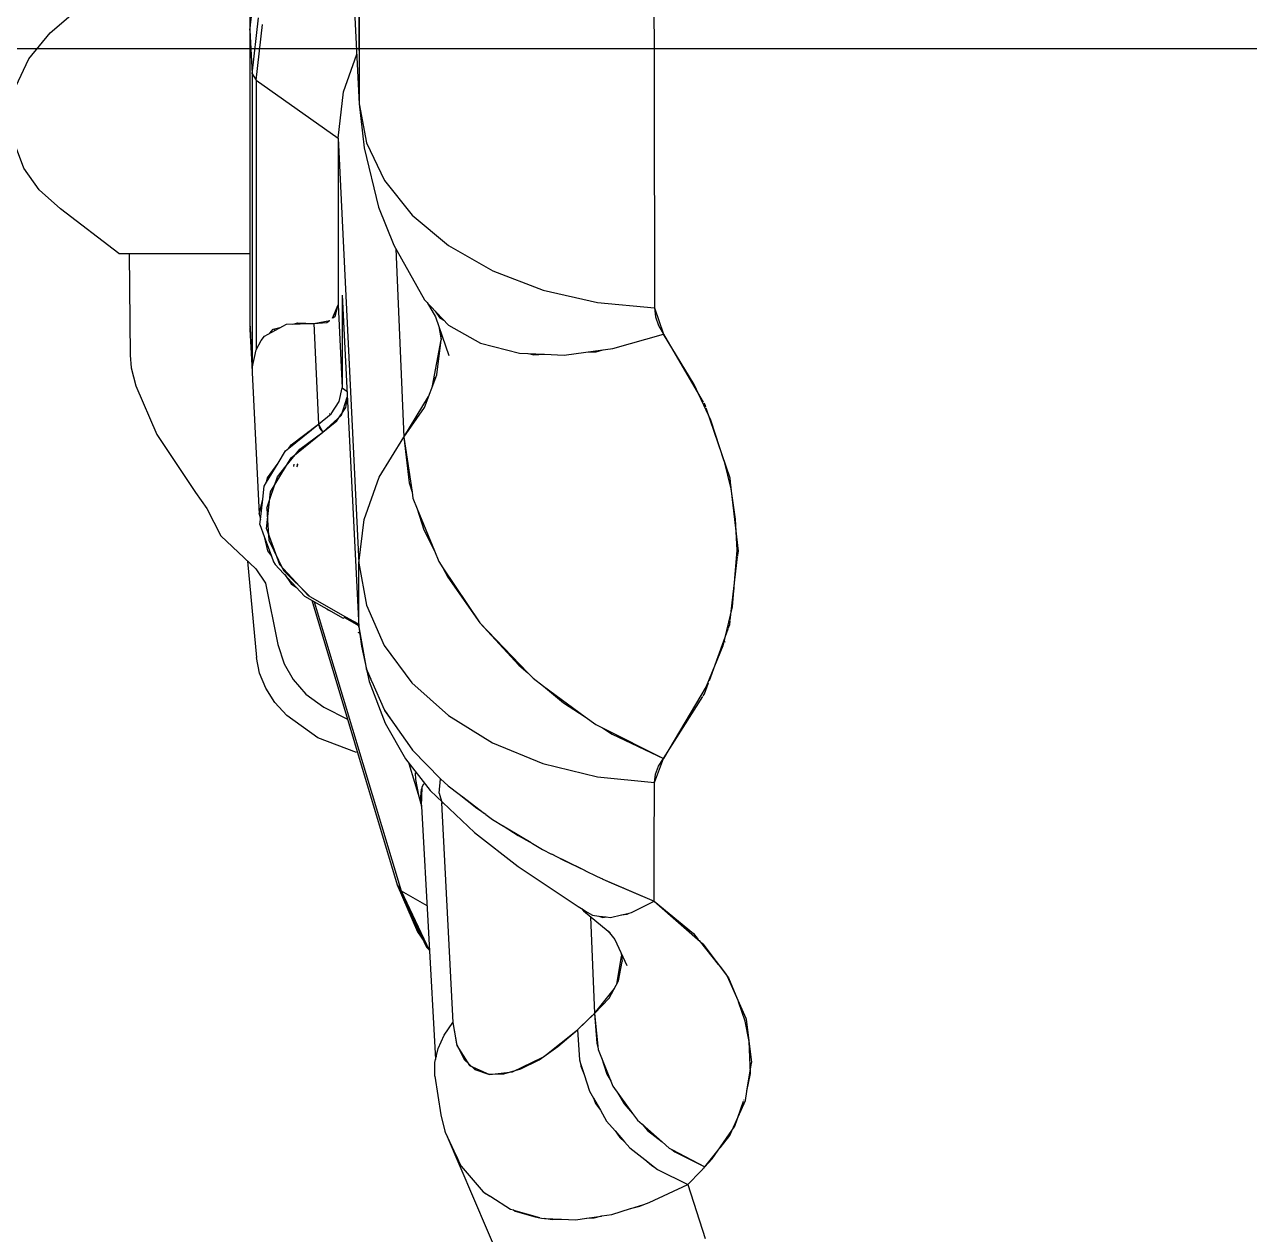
# Model space of a CAD drawing. Extents: x 33214 to 95067, y 8279 to 51908.
# Drawn here: x 43100.4 to 43191.9, y 23928.5 to 24018.8 of the extents above; entities that cross this region are included whole.
import ezdxf

# ---------------------------------------------------------------- set-up
doc = ezdxf.new("R2010")
doc.units = 0
doc.header["$LTSCALE"] = 300
doc.header["$MEASUREMENT"] = 0
doc.linetypes.add('DASHED', pattern=[0.75, 0.5, -0.25])
doc.linetypes.add('SNT-025', pattern=[0.74, 0.4, -0.17, 0, -0.17])
doc.layers.get('0').update_dxf_attribs({"linetype": 'CONTINUOUS'})
doc.layers.add('GENERATORSETT', color=1, linetype='CONTINUOUS')
doc.layers.add('Tanks', color=9, linetype='CONTINUOUS')

# ---------------------------------------------------------------- blocks, each defined once
blk = doc.blocks.new('below 1-deck')
at = {"linetype": 'DASHED'}
blk.add_line((14000, 1875), (9000, 1875), dxfattribs=at)
blk = doc.blocks.new('GENERATOR-BORDE')
at = {"layer": 'GENERATORSETT'}
for p, q in [((-2130.009, -394.716), (-2128.429, -426.698)), ((-2130.009, -394.716), (-2128.429, -426.698)), ((-2136.583, -415.911), (-2136.583, -421.215)), ((-2136.583, -415.911), (-2136.583, -421.215)), ((-2136.583, -421.215), (-2136.096, -417.004)), ((-2128.446, -417.313), (-2128.429, -426.698)), ((-2106.431, -417.913), (-2106.416, -423.477)), ((-2136.422, -424.472), (-2135.938, -420.28)), ((-2136.422, -424.472), (-2135.94, -420.289)), ((-2128.44, -419.994), (-2128.429, -426.698)), ((-2136.583, -421.215), (-2136.54, -420.851)), ((-2136.583, -421.215), (-2136.583, -443.155)), ((-2136.583, -421.215), (-2136.583, -443.155)), ((-2136.583, -421.215), (-2136.422, -424.472)), ((-2136.583, -421.215), (-2136.422, -424.472)), ((-2136.13, -424.947), (-2135.648, -420.782)), ((-2136.13, -424.947), (-2135.649, -420.789)), ((-2135.649, -420.789), (-2135.648, -420.785)), ((-2129.609, -425.82), (-2128.612, -422.995)), ((-2129.609, -425.82), (-2128.612, -422.995)), ((-2106.418, -423.467), (-2106.404, -427.99)), ((-2136.422, -424.472), (-2136.422, -446.436)), ((-2136.422, -424.472), (-2136.13, -424.947)), ((-2136.422, -424.472), (-2136.13, -424.947)), ((-2136.422, -424.472), (-2136.422, -446.436)), ((-2136.13, -424.947), (-2136.13, -445.053)), ((-2136.13, -424.947), (-2130.009, -429.276)), ((-2136.13, -424.947), (-2136.13, -445.053)), ((-2136.13, -424.947), (-2130.009, -429.276)), ((-2130.009, -429.276), (-2129.609, -425.82)), ((-2130.009, -429.276), (-2129.609, -425.82)), ((-2128.429, -426.698), (-2127.88, -429.623)), ((-2128.429, -426.698), (-2128.05, -429.992)), ((-2128.429, -426.698), (-2127.88, -429.623)), ((-2128.429, -426.698), (-2128.05, -429.992)), ((-2106.407, -426.827), (-2106.401, -429.231)), ((-2106.404, -427.99), (-2106.395, -432.077)), ((-2130.009, -429.276), (-2128.443, -460.978)), ((-2130.009, -429.276), (-2128.443, -460.978)), ((-2130.008, -429.276), (-2130.008, -441.716)), ((-2130.008, -429.276), (-2130.008, -441.716)), ((-2127.88, -429.623), (-2126.549, -432.427)), ((-2127.88, -429.623), (-2126.549, -432.427)), ((-2126.549, -432.427), (-2124.482, -435.011)), ((-2126.549, -432.427), (-2124.482, -435.011)), ((-2106.394, -432.067), (-2106.386, -434.99)), ((-2124.482, -435.011), (-2121.752, -437.285)), ((-2124.482, -435.011), (-2121.752, -437.285)), ((-2106.386, -434.99), (-2106.375, -441.921)), ((-2146.364, -437.876), (-2136.583, -437.876)), ((-2125.695, -437.529), (-2125.091, -451.594)), ((-2125.695, -437.529), (-2125.091, -451.594)), ((-2121.752, -437.285), (-2118.454, -439.171)), ((-2121.752, -437.285), (-2118.454, -439.171)), ((-2118.454, -439.171), (-2114.703, -440.603)), ((-2118.454, -439.171), (-2114.703, -440.603)), ((-2114.703, -440.603), (-2110.629, -441.531)), ((-2114.703, -440.603), (-2110.629, -441.531)), ((-2129.708, -440.995), (-2128.455, -465.736)), ((-2129.708, -440.995), (-2128.455, -465.736)), ((-2129.708, -440.995), (-2129.649, -442.435)), ((-2129.707, -440.995), (-2129.707, -447.908)), ((-2129.707, -440.995), (-2129.707, -447.908)), ((-2123.547, -441.345), (-2121.758, -443.228)), ((-2123.359, -441.543), (-2122.731, -442.611)), ((-2110.629, -441.531), (-2106.375, -441.921)), ((-2110.629, -441.531), (-2106.375, -441.921)), ((-2130.408, -442.709), (-2130.009, -441.716)), ((-2130.398, -442.683), (-2130.221, -442.546)), ((-2130.221, -442.546), (-2130.009, -441.716)), ((-2130.009, -441.716), (-2129.708, -447.908)), ((-2130.009, -441.716), (-2129.708, -447.908)), ((-2129.649, -442.435), (-2129.624, -442.647)), ((-2122.751, -442.183), (-2122.425, -442.658)), ((-2122.731, -442.611), (-2121.73, -445.483)), ((-2122.41, -442.542), (-2122.376, -442.689)), ((-2122.399, -442.553), (-2122.397, -442.596)), ((-2122.352, -442.603), (-2122.296, -442.739)), ((-2122.345, -442.61), (-2122.293, -442.74)), ((-2106.375, -441.921), (-2105.709, -443.89)), ((-2106.375, -441.921), (-2106.299, -442.598)), ((-2106.362, -442.035), (-2106.339, -442.029)), ((-2106.299, -442.598), (-2106.075, -443.26)), ((-2136.583, -443.155), (-2136.422, -446.436)), ((-2136.583, -443.155), (-2136.422, -446.436)), ((-2136.583, -443.157), (-2136.578, -443.424)), ((-2136.583, -443.424), (-2136.583, -443.533)), ((-2136.583, -443.424), (-2136.422, -446.682)), ((-2136.583, -443.533), (-2136.422, -446.682)), ((-2136.578, -443.424), (-2136.414, -446.749)), ((-2135.502, -444.044), (-2133.853, -443.159)), ((-2135.087, -443.821), (-2134.838, -443.527)), ((-2134.838, -443.527), (-2134.253, -443.373)), ((-2134.779, -443.512), (-2134.742, -443.636)), ((-2134.779, -443.512), (-2134.742, -443.636)), ((-2133.853, -443.159), (-2131.802, -443.102)), ((-2133.388, -443.146), (-2133.008, -443.046)), ((-2133.008, -443.046), (-2131.802, -443.102)), ((-2131.802, -443.102), (-2130.61, -442.864)), ((-2131.802, -443.102), (-2130.836, -443.02)), ((-2131.802, -443.102), (-2131.474, -450.604)), ((-2131.802, -443.102), (-2131.474, -450.604)), ((-2130.836, -443.02), (-2130.642, -442.871)), ((-2122.483, -443.321), (-2122.313, -444.311)), ((-2122.425, -442.658), (-2122.117, -442.85)), ((-2121.758, -443.228), (-2119.365, -444.57)), ((-2106.075, -443.26), (-2105.709, -443.89)), ((-2136.576, -443.558), (-2136.56, -443.623)), ((-2136.575, -443.581), (-2136.556, -443.709)), ((-2136.575, -443.581), (-2136.556, -443.709)), ((-2136.13, -445.053), (-2135.749, -444.364)), ((-2135.749, -444.364), (-2135.502, -444.044)), ((-2122.943, -447.744), (-2122.313, -444.311)), ((-2122.629, -446.921), (-2122.312, -444.314)), ((-2122.399, -443.563), (-2122.314, -444.296)), ((-2122.313, -444.305), (-2122.312, -444.314)), ((-2109.501, -444.977), (-2105.709, -443.89)), ((-2105.709, -443.89), (-2102.74, -448.972)), ((-2136.422, -446.436), (-2136.13, -445.053)), ((-2136.422, -446.437), (-2136.13, -445.053)), ((-2122.486, -445.255), (-2122.427, -445.263)), ((-2119.365, -444.57), (-2116.453, -445.323)), ((-2116.453, -445.323), (-2114.607, -445.399)), ((-2115.785, -445.35), (-2115.384, -445.438)), ((-2113.125, -445.46), (-2111.513, -445.245)), ((-2111.512, -445.245), (-2109.501, -444.977)), ((-2111.512, -445.245), (-2110.734, -445.207)), ((-2110.734, -445.207), (-2110.228, -445.074)), ((-2115.384, -445.438), (-2114.607, -445.399)), ((-2114.619, -445.399), (-2114.618, -445.4)), ((-2114.603, -445.399), (-2113.125, -445.46)), ((-2136.422, -446.436), (-2136.422, -446.437)), ((-2136.422, -446.437), (-2136.414, -446.749)), ((-2136.422, -446.437), (-2136.414, -446.749)), ((-2136.422, -446.682), (-2136.415, -446.732)), ((-2136.414, -446.749), (-2135.884, -457.334)), ((-2123.563, -449.369), (-2122.629, -446.921)), ((-2122.829, -447.123), (-2122.711, -447.137)), ((-2129.915, -448.916), (-2129.708, -447.908)), ((-2129.915, -448.917), (-2129.708, -447.908)), ((-2129.708, -447.908), (-2129.345, -448.156)), ((-2129.708, -447.908), (-2129.345, -448.156)), ((-2122.883, -447.417), (-2122.821, -447.424)), ((-2122.882, -447.413), (-2122.819, -447.42)), ((-2122.881, -447.41), (-2122.818, -447.418)), ((-2130.521, -449.84), (-2129.915, -448.916)), ((-2130.521, -449.841), (-2129.915, -448.917)), ((-2129.938, -448.95), (-2129.936, -448.95)), ((-2129.75, -449.933), (-2129.322, -448.604)), ((-2129.436, -449.358), (-2129.314, -448.765)), ((-2125.091, -451.594), (-2123.247, -448.542)), ((-2123.261, -448.564), (-2123.256, -448.566)), ((-2123.261, -448.564), (-2123.256, -448.566)), ((-2131.474, -450.604), (-2130.521, -449.84)), ((-2131.474, -450.604), (-2130.521, -449.841)), ((-2131.151, -451.214), (-2129.75, -449.933)), ((-2130.143, -449.264), (-2130.142, -449.263)), ((-2130.102, -450.374), (-2129.436, -449.358)), ((-2125.091, -451.594), (-2123.563, -449.369)), ((-2102.699, -449.044), (-2102.635, -449.152)), ((-2102.635, -449.152), (-2102.579, -449.317)), ((-2102.548, -449.405), (-2100.76, -454.616)), ((-2102.44, -449.72), (-2102.409, -449.72)), ((-2133.685, -452.398), (-2131.474, -450.604)), ((-2133.516, -452.163), (-2131.474, -450.604)), ((-2131.474, -450.604), (-2131.375, -450.928)), ((-2131.474, -450.604), (-2131.151, -451.214)), ((-2131.151, -451.214), (-2130.102, -450.374)), ((-2133.518, -453.135), (-2131.151, -451.215)), ((-2132.856, -452.471), (-2131.151, -451.214)), ((-2132.245, -451.23), (-2132.214, -451.168)), ((-2131.375, -450.928), (-2131.151, -451.215)), ((-2126.935, -454.575), (-2125.091, -451.594)), ((-2126.935, -454.575), (-2125.091, -451.594)), ((-2125.091, -451.594), (-2124.704, -454.982)), ((-2125.091, -451.594), (-2124.483, -455.689)), ((-2134.488, -453.515), (-2133.94, -452.605)), ((-2133.94, -452.605), (-2133.685, -452.398)), ((-2133.877, -453.732), (-2132.856, -452.471)), ((-2133.685, -452.398), (-2133.516, -452.163)), ((-2135.349, -454.945), (-2134.488, -453.515)), ((-2135.273, -454.608), (-2134.488, -453.515)), ((-2135.044, -455.669), (-2133.518, -453.135)), ((-2133.711, -453.456), (-2133.682, -453.491)), ((-2133.694, -453.427), (-2133.664, -453.469)), ((-2133.057, -453.681), (-2132.977, -453.584)), ((-2134.538, -454.547), (-2133.877, -453.732)), ((-2133.295, -453.765), (-2133.284, -453.61)), ((-2133.087, -453.8), (-2133.002, -453.683)), ((-2135.633, -456.213), (-2135.529, -455.244)), ((-2135.529, -455.244), (-2135.349, -454.945)), ((-2135.349, -454.945), (-2135.273, -454.608)), ((-2135.101, -456.199), (-2134.759, -455.196)), ((-2134.759, -455.195), (-2134.538, -454.547)), ((-2128.063, -457.731), (-2126.936, -454.576)), ((-2128.063, -457.731), (-2126.935, -454.576)), ((-2124.704, -454.982), (-2124.483, -455.689)), ((-2100.76, -454.616), (-2100.722, -454.948)), ((-2100.722, -454.949), (-2100.136, -460.089)), ((-2135.884, -457.334), (-2135.633, -456.213)), ((-2135.796, -457.728), (-2135.633, -456.213)), ((-2135.338, -458.414), (-2135.044, -455.669)), ((-2135.331, -456.875), (-2135.101, -456.199)), ((-2124.483, -455.689), (-2124.415, -456.148)), ((-2124.415, -456.148), (-2124.092, -456.936)), ((-2135.331, -456.875), (-2135.27, -457.779)), ((-2124.092, -456.936), (-2123.601, -458.504)), ((-2124.092, -456.936), (-2122.808, -460.074)), ((-2135.884, -457.334), (-2135.796, -457.728)), ((-2135.836, -458.104), (-2135.796, -457.728)), ((-2135.836, -458.104), (-2135.51, -459.006)), ((-2135.27, -457.779), (-2135.17, -459.267)), ((-2128.443, -460.978), (-2128.063, -457.732)), ((-2128.443, -460.978), (-2128.063, -457.732)), ((-2135.51, -459.005), (-2135.273, -460.06)), ((-2135.51, -459.006), (-2134.981, -460.465)), ((-2135.338, -458.414), (-2134.373, -461.081)), ((-2123.601, -458.504), (-2122.808, -460.074)), ((-2135.17, -459.267), (-2134.072, -461.529)), ((-2136.757, -460.835), (-2136.086, -468.039)), ((-2135.273, -460.06), (-2134.981, -460.465)), ((-2134.981, -460.465), (-2134.83, -460.882)), ((-2134.83, -460.882), (-2134.691, -461.081)), ((-2122.808, -460.074), (-2122.486, -460.862)), ((-2122.486, -460.862), (-2122.178, -461.323)), ((-2100.728, -465.241), (-2100.176, -460.519)), ((-2100.171, -460.472), (-2100.131, -460.132)), ((-2100.136, -460.091), (-2100.131, -460.132)), ((-2134.691, -461.081), (-2132.504, -463.455)), ((-2134.373, -461.081), (-2132.248, -463.388)), ((-2134.072, -461.529), (-2132.122, -463.485)), ((-2128.455, -465.736), (-2128.443, -460.978)), ((-2128.455, -465.736), (-2128.443, -460.978)), ((-2128.443, -460.978), (-2127.894, -464.119)), ((-2128.443, -460.978), (-2127.894, -464.119)), ((-2122.178, -461.323), (-2121.821, -462.031)), ((-2122.178, -461.323), (-2119.428, -465.437)), ((-2133.987, -461.845), (-2133.501, -462.519)), ((-2133.501, -462.519), (-2133.114, -462.793)), ((-2121.821, -462.031), (-2119.428, -465.437)), ((-2121.234, -462.736), (-2121.227, -462.877)), ((-2132.504, -463.455), (-2129.619, -465.102)), ((-2132.248, -463.388), (-2129.444, -464.989)), ((-2132.122, -463.485), (-2129.444, -464.989)), ((-2100.454, -462.892), (-2100.398, -462.892)), ((-2100.454, -462.892), (-2100.398, -462.892)), ((-2131.97, -463.76), (-2125.584, -485.005)), ((-2131.97, -463.76), (-2125.584, -485.005)), ((-2131.782, -463.867), (-2125.298, -485.437)), ((-2131.782, -463.867), (-2125.298, -485.437)), ((-2130.811, -464.422), (-2130.741, -464.47)), ((-2130.741, -464.47), (-2130.655, -464.51)), ((-2127.894, -464.119), (-2126.563, -467.131)), ((-2127.894, -464.119), (-2126.563, -467.131)), ((-2129.619, -465.102), (-2129.444, -464.989)), ((-2129.531, -465.045), (-2128.609, -465.558)), ((-2129.531, -465.045), (-2128.609, -465.559)), ((-2129.444, -464.989), (-2128.533, -465.571)), ((-2129.444, -464.989), (-2128.533, -465.496)), ((-2119.428, -465.437), (-2116.51, -468.6)), ((-2119.428, -465.437), (-2115.84, -469.163)), ((-2100.765, -465.555), (-2100.733, -465.283)), ((-2128.609, -465.558), (-2128.533, -465.633)), ((-2128.609, -465.559), (-2128.533, -465.633)), ((-2128.533, -466.149), (-2128.388, -466.208)), ((-2128.455, -465.736), (-2127.906, -468.836)), ((-2128.455, -465.736), (-2128.247, -467.194)), ((-2102.281, -469.737), (-2100.882, -465.879)), ((-2100.874, -465.856), (-2100.765, -465.555)), ((-2126.563, -467.131), (-2124.496, -469.909)), ((-2126.563, -467.131), (-2124.496, -469.909)), ((-2101.225, -466.824), (-2101.116, -466.847)), ((-2101.217, -466.802), (-2101.112, -466.829)), ((-2117.531, -467.407), (-2117.53, -467.495)), ((-2127.906, -468.836), (-2127.898, -468.855)), ((-2127.899, -468.851), (-2127.895, -468.871)), ((-2127.898, -468.856), (-2127.556, -469.648)), ((-2127.895, -468.871), (-2127.448, -469.895)), ((-2116.51, -468.6), (-2115.84, -469.163)), ((-2127.487, -469.808), (-2126.575, -471.919)), ((-2124.496, -469.909), (-2121.766, -472.356)), ((-2124.496, -469.909), (-2121.766, -472.356)), ((-2115.84, -469.163), (-2115.438, -469.58)), ((-2115.438, -469.58), (-2114.658, -470.156)), ((-2102.645, -470.741), (-2102.351, -469.93)), ((-2114.658, -470.156), (-2113.171, -471.405)), ((-2114.658, -470.156), (-2111.55, -472.45)), ((-2105.72, -475.556), (-2102.776, -470.946)), ((-2102.745, -470.898), (-2102.645, -470.741)), ((-2113.171, -471.405), (-2111.55, -472.45)), ((-2126.575, -471.919), (-2126.548, -471.958)), ((-2126.55, -471.951), (-2126.534, -471.99)), ((-2126.546, -471.962), (-2125.918, -472.861)), ((-2126.534, -471.99), (-2125.679, -473.199)), ((-2121.766, -472.356), (-2118.468, -474.387)), ((-2121.766, -472.356), (-2118.468, -474.387)), ((-2111.55, -472.45), (-2110.77, -473.026)), ((-2125.74, -473.115), (-2124.509, -474.878)), ((-2110.77, -473.026), (-2110.261, -473.281)), ((-2110.261, -473.281), (-2109.53, -473.752)), ((-2110.261, -473.281), (-2105.72, -475.556)), ((-2109.615, -473.604), (-2109.611, -473.7)), ((-2118.468, -474.387), (-2114.717, -475.931)), ((-2118.468, -474.387), (-2114.717, -475.931)), ((-2109.53, -473.752), (-2105.72, -475.556)), ((-2109.064, -473.881), (-2109.06, -473.975)), ((-2104.995, -474.421), (-2104.989, -474.422)), ((-2124.509, -474.878), (-2124.456, -474.933)), ((-2124.458, -474.927), (-2124.426, -474.972)), ((-2124.448, -474.942), (-2122.369, -477.088)), ((-2124.426, -474.972), (-2122.369, -477.088)), ((-2124.717, -475.948), (-2123.883, -478.725)), ((-2124.717, -475.948), (-2123.883, -478.725)), ((-2114.717, -475.931), (-2110.643, -476.934)), ((-2114.717, -475.931), (-2110.643, -476.934)), ((-2106.389, -477.361), (-2105.72, -475.556)), ((-2106.312, -476.733), (-2106.087, -476.126)), ((-2106.087, -476.126), (-2105.72, -475.556)), ((-2124.259, -476.624), (-2124.216, -477.141)), ((-2124.216, -477.141), (-2123.998, -478.295)), ((-2122.46, -478.143), (-2122.369, -477.088)), ((-2122.46, -478.143), (-2122.369, -477.088)), ((-2122.369, -477.088), (-2121.78, -477.615)), ((-2110.643, -476.934), (-2106.389, -477.361)), ((-2110.643, -476.934), (-2106.389, -477.361)), ((-2106.404, -482.458), (-2106.389, -477.361)), ((-2106.389, -477.361), (-2106.312, -476.733)), ((-2123.862, -478.703), (-2123.767, -477.876)), ((-2123.785, -479.131), (-2123.714, -477.695)), ((-2123.767, -477.876), (-2123.717, -477.743)), ((-2123.714, -477.695), (-2123.607, -477.422)), ((-2122.46, -478.143), (-2122.226, -478.931)), ((-2122.46, -478.143), (-2122.226, -478.931)), ((-2121.78, -477.615), (-2120.956, -478.24)), ((-2120.975, -478.216), (-2119.656, -479.283)), ((-2123.998, -478.295), (-2123.82, -478.959)), ((-2123.902, -478.491), (-2123.798, -479.044)), ((-2123.868, -478.672), (-2123.868, -478.673)), ((-2123.862, -478.703), (-2123.785, -479.131)), ((-2123.82, -478.959), (-2123.798, -479.044)), ((-2123.82, -478.959), (-2123.798, -479.044)), ((-2123.816, -478.947), (-2123.782, -479.061)), ((-2123.805, -479.007), (-2123.783, -479.076)), ((-2123.798, -479.044), (-2123.785, -479.131)), ((-2123.798, -479.044), (-2123.785, -479.131)), ((-2123.785, -479.131), (-2122.719, -498.025)), ((-2122.279, -478.873), (-2121.427, -495.258)), ((-2122.279, -478.873), (-2121.427, -495.258)), ((-2120.793, -478.363), (-2119.077, -479.663)), ((-2119.656, -479.283), (-2118.977, -479.729)), ((-2119.556, -479.349), (-2119.514, -479.333)), ((-2119.556, -479.349), (-2119.513, -479.333)), ((-2118.985, -479.733), (-2118.483, -480.113)), ((-2118.483, -480.113), (-2117.651, -480.612)), ((-2117.668, -480.588), (-2116.571, -481.309)), ((-2117.434, -480.742), (-2115.601, -481.841)), ((-2116.571, -481.309), (-2115.485, -481.905)), ((-2116.265, -481.443), (-2116.168, -481.53)), ((-2116.083, -481.552), (-2116.008, -481.618)), ((-2115.491, -481.907), (-2114.734, -482.361)), ((-2114.734, -482.361), (-2114.06, -482.696)), ((-2114.074, -482.679), (-2113.234, -483.14)), ((-2113.887, -482.782), (-2111.81, -483.813)), ((-2106.403, -483.124), (-2106.402, -482.447)), ((-2113.234, -483.14), (-2111.563, -483.93)), ((-2106.413, -486.202), (-2106.403, -483.124)), ((-2111.577, -483.929), (-2110.663, -484.383)), ((-2110.663, -484.383), (-2110.268, -484.552)), ((-2110.276, -484.539), (-2109.795, -484.766)), ((-2110.054, -484.644), (-2106.413, -486.202)), ((-2125.584, -485.005), (-2125.298, -485.437)), ((-2125.584, -485.005), (-2125.298, -485.437)), ((-2125.584, -485.005), (-2124.078, -488.514)), ((-2125.298, -485.437), (-2123.807, -488.913)), ((-2125.298, -485.437), (-2123.367, -486.543)), ((-2125.298, -485.437), (-2123.367, -486.543)), ((-2125.298, -485.437), (-2123.177, -489.921)), ((-2109.795, -484.766), (-2106.413, -486.202)), ((-2109.049, -485.074), (-2109.048, -485.083)), ((-2108.75, -485.202), (-2108.729, -485.219)), ((-2108.103, -487.06), (-2106.413, -486.202)), ((-2106.413, -486.202), (-2102.778, -489.398)), ((-2106.413, -486.202), (-2103.48, -488.625)), ((-2124.508, -487.279), (-2123.612, -489.172)), ((-2112.072, -486.613), (-2111.83, -486.764)), ((-2111.83, -486.764), (-2111.399, -487.033)), ((-2111.83, -486.764), (-2111.691, -486.935)), ((-2111.691, -486.935), (-2109.832, -488.464)), ((-2111.691, -486.935), (-2111.399, -487.033)), ((-2111.399, -487.033), (-2111.018, -487.271)), ((-2111.158, -487.373), (-2110.857, -494.593)), ((-2111.158, -487.373), (-2110.857, -494.593)), ((-2111.018, -487.271), (-2110.531, -487.326)), ((-2110.531, -487.326), (-2109.979, -487.388)), ((-2110.531, -487.326), (-2110.24, -487.424)), ((-2110.24, -487.424), (-2109.979, -487.388)), ((-2109.979, -487.388), (-2109.669, -487.423)), ((-2109.669, -487.423), (-2108.833, -487.229)), ((-2108.833, -487.229), (-2108.429, -487.173)), ((-2108.832, -487.229), (-2108.279, -487.1)), ((-2108.509, -487.154), (-2108.508, -487.184)), ((-2108.429, -487.173), (-2108.278, -487.1)), ((-2108.278, -487.1), (-2108.103, -487.06)), ((-2124.078, -488.514), (-2123.807, -488.913)), ((-2123.824, -488.873), (-2123.612, -489.172)), ((-2123.807, -488.913), (-2123.345, -489.564)), ((-2123.612, -489.172), (-2123.368, -489.517)), ((-2123.59, -489.219), (-2123.392, -489.638)), ((-2109.832, -488.464), (-2109.69, -488.58)), ((-2109.832, -488.464), (-2109.337, -489.071)), ((-2109.337, -489.071), (-2108.459, -491.022)), ((-2103.48, -488.625), (-2103.123, -489.068)), ((-2103.049, -489.159), (-2101.617, -490.939)), ((-2123.392, -489.638), (-2123.213, -489.844)), ((-2108.869, -490.11), (-2108.788, -490.722)), ((-2102.778, -489.398), (-2100.867, -491.934)), ((-2109.201, -492.423), (-2108.841, -490.325)), ((-2109.063, -492.165), (-2108.788, -490.722)), ((-2101.507, -491.076), (-2101.024, -491.676)), ((-2101.024, -491.676), (-2100.97, -491.794)), ((-2100.968, -491.8), (-2099.557, -494.939)), ((-2100.867, -491.934), (-2100.101, -493.728)), ((-2110.857, -494.593), (-2109.373, -492.744)), ((-2109.76, -493.465), (-2109.063, -492.165)), ((-2110.857, -494.593), (-2109.76, -493.465)), ((-2112.137, -495.816), (-2110.857, -494.593)), ((-2111.156, -494.882), (-2110.857, -494.593)), ((-2110.857, -494.593), (-2110.585, -497.278)), ((-2110.857, -494.593), (-2110.69, -496.818)), ((-2122.081, -496.209), (-2121.427, -495.258)), ((-2121.427, -495.258), (-2121.167, -496.858)), ((-2121.427, -495.258), (-2121.127, -496.98)), ((-2112.137, -495.816), (-2111.156, -494.882)), ((-2099.557, -494.939), (-2099.546, -495.029)), ((-2099.545, -495.031), (-2099.138, -498.264)), ((-2122.532, -497.212), (-2122.081, -496.209)), ((-2114.445, -497.665), (-2112.137, -495.816)), ((-2113.587, -497.071), (-2112.137, -495.816)), ((-2112.137, -495.816), (-2111.985, -498.065)), ((-2112.137, -495.816), (-2112.136, -495.832)), ((-2122.627, -497.626), (-2122.532, -497.212)), ((-2121.167, -496.858), (-2120.602, -498.031)), ((-2121.127, -496.98), (-2120.196, -498.485)), ((-2115, -498.049), (-2113.587, -497.071)), ((-2110.69, -496.818), (-2110.605, -497.076)), ((-2110.585, -497.278), (-2109.48, -500.027)), ((-2122.789, -499.286), (-2122.77, -498.245)), ((-2122.77, -498.245), (-2122.674, -497.83)), ((-2122.678, -497.726), (-2122.627, -497.626)), ((-2122.678, -497.726), (-2122.674, -497.83)), ((-2122.674, -497.83), (-2122.627, -497.626)), ((-2120.602, -498.031), (-2119.791, -498.783)), ((-2116.99, -498.959), (-2114.769, -497.889)), ((-2116.355, -498.736), (-2115, -498.049)), ((-2114.769, -497.889), (-2114.659, -497.837)), ((-2114.659, -497.837), (-2114.445, -497.665)), ((-2111.985, -498.065), (-2111.901, -498.326)), ((-2111.901, -498.326), (-2111.638, -499.148)), ((-2111.901, -498.326), (-2111.882, -498.529)), ((-2110.339, -497.891), (-2109.936, -499.121)), ((-2099.483, -500.405), (-2099.137, -498.273)), ((-2099.196, -497.799), (-2099.194, -497.785)), ((-2099.137, -498.269), (-2099.137, -498.272)), ((-2122.789, -499.286), (-2122.338, -502.171)), ((-2120.196, -498.485), (-2118.693, -499.144)), ((-2119.791, -498.783), (-2118.784, -499.133)), ((-2119.749, -498.797), (-2119.738, -498.685)), ((-2118.784, -499.133), (-2117.627, -499.107)), ((-2118.693, -499.144), (-2116.99, -498.959)), ((-2118.005, -499.069), (-2117.982, -499.115)), ((-2117.904, -499.058), (-2117.87, -499.113)), ((-2117.627, -499.107), (-2116.355, -498.736)), ((-2111.882, -498.529), (-2111.638, -499.148)), ((-2111.792, -498.758), (-2111.769, -498.739)), ((-2111.791, -498.761), (-2111.767, -498.745)), ((-2111.638, -499.148), (-2111.24, -500.39)), ((-2109.936, -499.121), (-2109.639, -499.631)), ((-2099.169, -498.472), (-2099.157, -498.468)), ((-2099.169, -498.472), (-2099.157, -498.468)), ((-2109.48, -500.027), (-2108.02, -502.057)), ((-2111.24, -500.39), (-2110.944, -500.905)), ((-2110.944, -500.905), (-2110.418, -501.82)), ((-2110.944, -500.905), (-2110.786, -501.305)), ((-2109.112, -500.538), (-2108.646, -501.341)), ((-2100.594, -503.317), (-2099.593, -501.08)), ((-2100.372, -503.001), (-2099.732, -501.133)), ((-2099.711, -501.07), (-2099.704, -501.05)), ((-2099.593, -501.08), (-2099.485, -500.415)), ((-2110.786, -501.305), (-2110.418, -501.82)), ((-2110.418, -501.82), (-2109.954, -502.629)), ((-2108.646, -501.341), (-2108.02, -502.057)), ((-2108.02, -502.057), (-2107.652, -502.568)), ((-2122.338, -502.171), (-2122.023, -503.39)), ((-2109.954, -502.629), (-2109.326, -503.35)), ((-2107.652, -502.568), (-2107.311, -502.867)), ((-2107.311, -502.867), (-2105.812, -504.182)), ((-2107.311, -502.867), (-2106.912, -503.323)), ((-2122.03, -503.362), (-2122.027, -503.38)), ((-2122.027, -503.38), (-2122.024, -503.387)), ((-2122.027, -503.38), (-2122.023, -503.39)), ((-2122.023, -503.39), (-2122.005, -503.459)), ((-2122.005, -503.459), (-2121.185, -505.222)), ((-2109.326, -503.35), (-2108.617, -504.165)), ((-2109.326, -503.35), (-2108.959, -503.865)), ((-2108.959, -503.865), (-2108.617, -504.165)), ((-2106.912, -503.323), (-2105.812, -504.182)), ((-2102.085, -505.45), (-2100.372, -503.001)), ((-2101.49, -504.622), (-2100.762, -503.694)), ((-2100.762, -503.694), (-2100.606, -503.345)), ((-2108.617, -504.165), (-2108.217, -504.624)), ((-2108.217, -504.624), (-2107.115, -505.485)), ((-2105.812, -504.182), (-2105.284, -504.645)), ((-2105.284, -504.645), (-2105.084, -504.751)), ((-2105.084, -504.751), (-2102.612, -506.052)), ((-2105.084, -504.751), (-2104.853, -504.931)), ((-2102.612, -506.052), (-2101.632, -504.803)), ((-2121.213, -505.162), (-2120.842, -505.972)), ((-2121.171, -505.253), (-2120.83, -505.986)), ((-2107.115, -505.485), (-2106.585, -505.95)), ((-2107.115, -505.485), (-2106.384, -506.055)), ((-2104.853, -504.931), (-2102.612, -506.052)), ((-2104.196, -505.259), (-2104.157, -505.238)), ((-2103.583, -505.541), (-2103.573, -505.571)), ((-2102.612, -506.052), (-2102.085, -505.45)), ((-2120.842, -505.972), (-2120.828, -505.988)), ((-2120.827, -505.991), (-2120.822, -506.002)), ((-2120.822, -506.002), (-2119.163, -507.912)), ((-2106.585, -505.95), (-2106.384, -506.055)), ((-2106.384, -506.055), (-2106.152, -506.236)), ((-2106.152, -506.236), (-2103.903, -507.352)), ((-2103.903, -507.352), (-2102.915, -506.358)), ((-2102.915, -506.358), (-2102.612, -506.052)), ((-2102.692, -506.132), (-2102.612, -506.052)), ((-2106.772, -508.712), (-2103.903, -507.352)), ((-2103.903, -507.352), (-2102.61, -511.389)), ((-2119.163, -507.912), (-2119.109, -507.947)), ((-2119.113, -507.94), (-2119.072, -507.986)), ((-2119.104, -507.95), (-2118.699, -508.206)), ((-2119.072, -507.986), (-2118.593, -508.268)), ((-2118.611, -508.261), (-2117.13, -509.197)), ((-2117.13, -509.197), (-2116.913, -509.26)), ((-2116.918, -509.254), (-2116.772, -509.34)), ((-2116.901, -509.264), (-2114.974, -509.831)), ((-2116.772, -509.34), (-2115.287, -509.785)), ((-2109.576, -509.601), (-2108.162, -509.152)), ((-2108.164, -509.152), (-2107.471, -508.973)), ((-2108.147, -509.148), (-2107.184, -508.842)), ((-2107.471, -508.973), (-2107.181, -508.841)), ((-2107.181, -508.841), (-2106.772, -508.712)), ((-2116.256, -509.454), (-2116.235, -509.501)), ((-2116.079, -509.506), (-2116.057, -509.554)), ((-2115.287, -509.785), (-2114.947, -509.836)), ((-2114.949, -509.839), (-2114.809, -509.88)), ((-2114.809, -509.88), (-2114.606, -509.89)), ((-2114.613, -509.885), (-2114.012, -509.974)), ((-2114.57, -509.892), (-2113.358, -509.949)), ((-2114.012, -509.974), (-2113.318, -509.948)), ((-2113.322, -509.951), (-2112.271, -510.001)), ((-2112.271, -510.001), (-2111.444, -509.878)), ((-2111.448, -509.876), (-2110.879, -509.854)), ((-2111.422, -509.875), (-2110.334, -509.713)), ((-2110.879, -509.854), (-2110.317, -509.709)), ((-2110.318, -509.711), (-2109.576, -509.601))]:
    blk.add_line(p, q, dxfattribs=at)
for points in [[(-2146.364, -437.876), (-2150.73, -434.54), (-2152.33, -433.134), (-2153.473, -431.502), (-2154.159, -429.644), (-2154.387, -427.56), (-2154.066, -425.411), (-2153.102, -423.357), (-2151.496, -421.397), (-2148.043, -418.424), (-2146.999, -416.917), (-2146.116, -415.009), (-2145.393, -412.703), (-2144.831, -409.997), (-2144.43, -406.891), (-2144.108, -399.481), (-2144.026, -385.094), (-2143.896, -382.351), (-2143.587, -381.668), (-2142.411, -380.51), (-2136.583, -378.229)], [(-2128.05, -429.992), (-2126.988, -434.424), (-2125.834, -437.246), (-2123.547, -441.345)], [(-2145.608, -437.876), (-2145.522, -445.462), (-2145.454, -446.405), (-2145.114, -447.744), (-2143.531, -451.385), (-2140.655, -455.703), (-2139.808, -456.903), (-2138.768, -458.94), (-2136.153, -461.417), (-2135.42, -462.489), (-2134.501, -467.049), (-2134.032, -468.499), (-2133.365, -469.679), (-2132.403, -470.752), (-2131.073, -471.733), (-2129.303, -472.634)], [(-2101.183, -453.381), (-2102.166, -450.324), (-2103.424, -447.647), (-2105.709, -443.89)], [(-2130.657, -449.812), (-2130.654, -449.809)], [(-2101.178, -453.401), (-2100.688, -455.451), (-2100.367, -457.697), (-2100.243, -460.012), (-2100.571, -464.246), (-2101.279, -467.164), (-2102.536, -470.199), (-2105.72, -475.556)], [(-2128.247, -467.194), (-2127.672, -469.816), (-2126.499, -472.94), (-2124.966, -475.582), (-2123.131, -477.942), (-2119.821, -481.101), (-2116.555, -483.617), (-2112.072, -486.613)], [(-2128.618, -475.126), (-2131.508, -474.011), (-2133.833, -472.362), (-2134.721, -471.379), (-2135.401, -470.316), (-2135.859, -469.194), (-2136.086, -468.039)], [(-2099.483, -500.405), (-2099.222, -499.083), (-2099.322, -496.697), (-2099.608, -495.168), (-2100.099, -493.733)], [(-2121.933, -503.615), (-2117.849, -513.166), (-2115.946, -517.227)]]:
    blk.add_lwpolyline(points, dxfattribs=at)

msp = doc.modelspace()

# ---------------------------------------------------------------- block references
at = {"layer": 'GENERATORSETT', "linetype": 'SNT-025'}
msp.add_blockref('GENERATOR-BORDE', (45253.816, 24439.584), dxfattribs=at)
at = {"layer": 'Tanks'}
msp.add_blockref('below 1-deck', (32802.55, 22141.979), dxfattribs=at)

doc.saveas('drawing.dxf')
